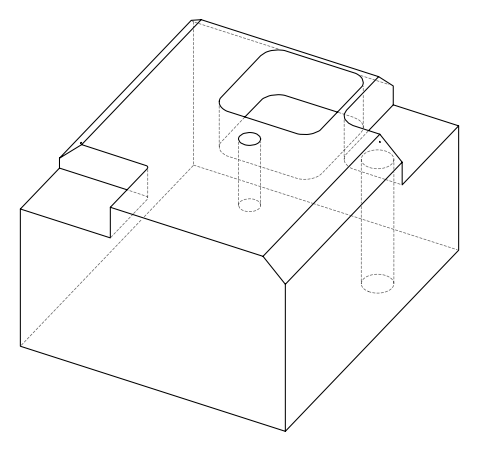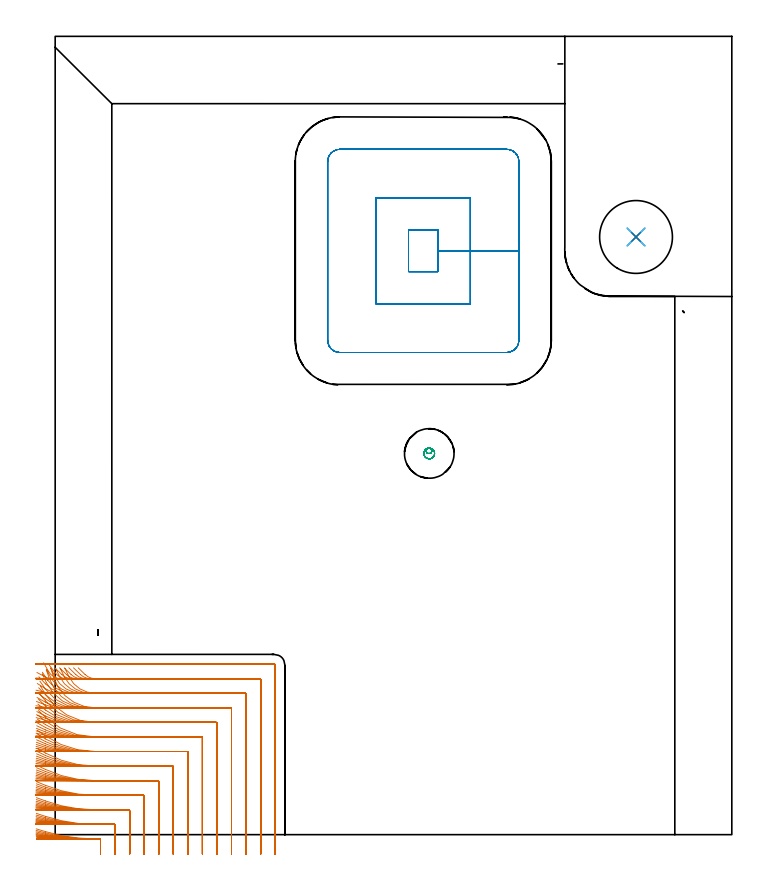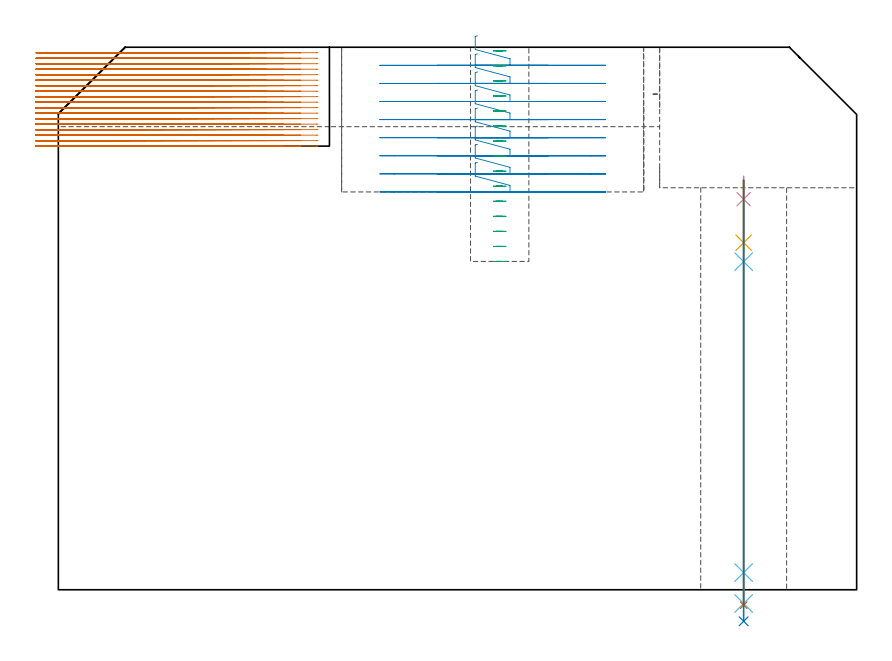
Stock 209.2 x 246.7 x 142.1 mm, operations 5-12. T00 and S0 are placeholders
(PLAN: 12 operations, 9 tool changes, 88.6 min)
(1 AREA_MILL | FG_CHAMFER_SURFACE | UGT0205_001 | 10.24 min | 30293 mm3)
(2 AREA_MILL_1 | FG_CHAMFER_SURFACE_1 | UGT0205_001 | 9.53 min | 26939 mm3)
(3 AREA_MILL_2 | FG_CHAMFER_SURFACE_2 | UGT0205_001 | 9.88 min | 33624 mm3)
(4 MILL_CORNER_NOTCH_RECTANGULAR | CORNER_NOTCH_RECTANGULAR | UGT0201_094 | Follow Part, ap 5, ae 75% | 6.69 min | 148172 mm3)
(5 MILL_CORNER_NOTCH_RECTANGULAR_1 | CORNER_NOTCH_RECTANGULAR_1 | NXT0201_008 | Follow Part, ap 1.5, ae 75% | 41.81 min | 101212 mm3)
(6 MILL_RECTANGULAR_POCKET | POCKET_RECTANGULAR_STRAIGHT | UGT0201_094 | Follow Part, ap 5, ae 75% | 7.88 min | 242034 mm3)
(7 MILL_BLIND_HOLE_FROM_SOLID_MATERIAL | STEP1POCKET | NXT0201_011 | Spiral | 0.95 min | 10315 mm3)
(8 SPOT_DRILL | STEP1HOLE | NXT0321_9005460120000 | 0.06 min | 178 mm3)
(9 DRILL_BLIND_HOLE_INTO_CENTER | STEP1HOLE | NXT0301_067 | 0.07 min | 830 mm3)
(10 GUN_DRILL_THROUGH_HOLE | STEP1HOLE | UGT0307_006 | 0.52 min | 5840 mm3)
(11 DRILL_TO_ENLARGE_THROUGH_HOLE | STEP1HOLE | NXT0301_104 | 0.45 min | 9352 mm3)
(12 DRILL_TO_ENLARGE_THROUGH_HOLE_1 | STEP1HOLE | UGT0301_054 | 0.47 min | 25652 mm3)
(TOOL UGT0205_001 | Chamfer Mill 20 x 3 x 45 deg. | D20 FL50 Z2)
(TOOL UGT0201_094 | End mill 20 mm | D20 FL38 Z4)
(TOOL NXT0201_008 | ENDMILL 6mm [2P460-0600-NA 1630] | D6 FL26 Z6)
(TOOL NXT0201_011 | ENDMILL 12mm [2P460-1200-NA 1630] | D12 FL38 Z6)
(TOOL NXT0321_9005460120000 | NC Spot Drill, 142deg, 12mm, Carbide, Uncoated | D12 PA142 FL30 Z2)
(TOOL NXT0301_067 | Carbide Drill 9.6mm [860.1-0960-029A1-MM 2214] | D9.6 PA140 FL47 Z2)
(TOOL UGT0307_006 | Gun Drill 9 mm | D9 PA130 FL24 Z1)
(TOOL NXT0301_104 | Carbide Drill 14mm [860.1-1400-112A1-MM 2214] | D14 PA140 FL123 Z2)
(TOOL UGT0301_054 | Twist Drill 22.5 mm | D22.5 PA118 FL155 Z2)
(OP 5 MILL_CORNER_NOTCH_RECTANGULAR_1)
G17 G21 G94 G90
T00 M6
G54
G17 G0 G90 X14. Y-6. S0 M3
G43 Z152.1 H1
Z140.661
G94 G1 Y-3. F250.
Y-1.596 F500.
G3 X13.704 Y-1.3 R0.3
G1 X12.388
G2 X-3. Y0.939 R54.
G1 X-5.876 Y1.794 F250.
G0 Z152.1
X18.5 Y-6.
Z140.661
G1 Y-3.
Y2.903 F500.
G3 X18.203 Y3.2 R0.3
G1 X12.388
G2 X-3. Y5.652 R49.5
G1 X-5.851 Y6.585 F250.
G0 Z152.1
X23. Y-6.
Z140.661
G1 Y-3.
Y7.403 F500.
G3 X22.703 Y7.7 R0.3
G1 X12.388
G2 X-3. Y10.413 R45.
G1 X-5.819 Y11.438 F250.
G0 Z152.1
X27.5 Y-6.
Z140.661
G1 Y-3.
Y11.903 F500.
G3 X27.203 Y12.2 R0.3
G1 X12.388
G2 X-3. Y15.237 R40.5
G1 X-5.775 Y16.377 F250.
G0 Z152.1
X32. Y-6.
Z140.661
G1 Y-3.
Y16.403 F500.
G3 X31.703 Y16.7 R0.3
G1 X12.388
G2 X-3. Y20.154 R36.
G1 X-5.712 Y21.437 F250.
G0 Z152.1
X36.5 Y-6.
Z140.661
G1 Y-3.
Y20.903 F500.
G3 X36.203 Y21.2 R0.3
G1 X12.388
G2 X-3. Y25.214 R31.5
G1 X-5.618 Y26.68 F250.
G0 Z152.1
X41. Y-6.
Z140.661
G1 Y-3.
Y25.403 F500.
G3 X40.703 Y25.7 R0.3
G1 X12.388
G2 X-3. Y30.514 R27.
G1 X-5.465 Y32.224 F250.
G0 Z152.1
X45.5 Y-6.
Z140.661
G1 Y-3.
Y29.903 F500.
G3 X45.203 Y30.2 R0.3
G1 X12.388
G2 X-3. Y36.284 R22.5
G1 X-5.189 Y38.336 F250.
G0 Z152.1
X50. Y-6.
Z140.661
G1 Y-3.
Y34.402 F500.
G3 X49.702 Y34.7 R0.3
G1 X12.388
G2 X-3. Y43.361 R18.
G1 X-4.557 Y45.925 F250.
G0 Z152.1
X54.5 Y-6.
Z140.661
G1 Y-3.
Y38.902 F500.
G3 X54.202 Y39.2 R0.3
G1 X12.388
G2 X-0.494 Y48.659 R13.5
G1 X-1.391 Y51.522 F250.
G0 Z152.1
X59. Y-6.
Z140.661
G1 Y-3.
Y43.402 F500.
G3 X58.702 Y43.7 R0.3
G1 X12.388
G2 X4.325 Y48.7 R9.
G1 X2.992 Y51.387 F250.
G0 Z152.1
X63.5 Y-6.
Z140.661
G1 Y-3.
Y47.902 F500.
G3 X63.202 Y48.2 R0.3
G1 X12.388
G2 X9.253 Y49.471 R4.5
G1 X7.1 Y51.561 F250.
G0 Z152.1
X68. Y-6.
Z140.661
G1 Y-3.
Y52.402 F500.
G3 X67.702 Y52.7 R0.3
G1 X12.388
X9.388 F250.
G0 Z152.1
X14. Y-6.
Z139.222
G1 Y-3.
Y-1.596 F500.
G3 X13.704 Y-1.3 R0.3
G1 X10.948
G2 X-3. Y0.533 R54.
G1 X-5.898 Y1.307 F250.
G0 Z152.1
X18.5 Y-6.
Z139.222
G1 Y-3.
Y2.903 F500.
G3 X18.203 Y3.2 R0.3
G1 X10.948
G2 X-3. Y5.206 R49.5
G1 X-5.878 Y6.051 F250.
G0 Z152.1
X23. Y-6.
Z139.222
G1 Y-3.
Y7.403 F500.
G3 X22.703 Y7.7 R0.3
G1 X10.948
G2 X-3. Y9.916 R45.
G1 X-5.852 Y10.846 F250.
G0 Z152.1
X27.5 Y-6.
Z139.222
G1 Y-3.
Y11.903 F500.
G3 X27.203 Y12.2 R0.3
G1 X10.948
G2 X-3. Y14.678 R40.5
G1 X-5.816 Y15.711 F250.
G0 Z152.1
X32. Y-6.
Z139.222
G1 Y-3.
Y16.403 F500.
G3 X31.703 Y16.7 R0.3
G1 X10.948
G2 X-3. Y19.512 R36.
G1 X-5.766 Y20.674 F250.
G0 Z152.1
X36.5 Y-6.
Z139.222
G1 Y-3.
Y20.903 F500.
G3 X36.203 Y21.2 R0.3
G1 X10.948
G2 X-3. Y24.457 R31.5
G1 X-5.69 Y25.785 F250.
G0 Z152.1
X41. Y-6.
Z139.222
G1 Y-3.
Y25.403 F500.
G3 X40.703 Y25.7 R0.3
G1 X10.948
G2 X-3. Y29.582 R27.
G1 X-5.569 Y31.132 F250.
G0 Z152.1
X45.5 Y-6.
Z139.222
G1 Y-3.
Y29.903 F500.
G3 X45.203 Y30.2 R0.3
G1 X10.948
G2 X-3. Y35.045 R22.5
G1 X-5.354 Y36.905 F250.
G0 Z152.1
X50. Y-6.
Z139.222
G1 Y-3.
Y34.402 F500.
G3 X49.702 Y34.7 R0.3
G1 X10.948
G2 X-3. Y41.323 R18.
G1 X-4.896 Y43.647 F250.
G0 Z152.1
X54.5 Y-6.
Z139.222
G1 Y-3.
Y38.902 F500.
G3 X54.202 Y39.2 R0.3
G1 X10.948
G2 X-1.756 Y48.133 R13.5
G1 X-2.77 Y50.956 F250.
G0 Z152.1
X59. Y-6.
Z139.222
G1 Y-3.
Y43.402 F500.
G3 X58.702 Y43.7 R0.3
G1 X10.948
G2 X2.886 Y48.7 R9.
G1 X1.553 Y51.387 F250.
G0 Z152.1
X63.5 Y-6.
Z139.222
G1 Y-3.
Y47.902 F500.
G3 X63.202 Y48.2 R0.3
G1 X10.948
G2 X7.814 Y49.472 R4.5
G1 X5.661 Y51.561 F250.
G0 Z152.1
X68. Y-6.
Z139.222
G1 Y-3.
Y52.402 F500.
G3 X67.702 Y52.7 R0.3
G1 X10.948
X7.948 F250.
G0 Z152.1
X14. Y-6.
Z137.783
G1 Y-3.
Y-1.596 F500.
G3 X13.704 Y-1.3 R0.3
G1 X9.509
G2 X-3. Y0.169 R54.
G1 X-5.918 Y0.864 F250.
G0 Z152.1
X18.5 Y-6.
Z137.783
G1 Y-3.
Y2.903 F500.
G3 X18.203 Y3.2 R0.3
G1 X9.509
G2 X-3. Y4.807 R49.5
G1 X-5.903 Y5.565 F250.
G0 Z152.1
X23. Y-6.
Z137.783
G1 Y-3.
Y7.403 F500.
G3 X22.703 Y7.7 R0.3
G1 X9.509
G2 X-3. Y9.474 R45.
G1 X-5.882 Y10.308 F250.
G0 Z152.1
X27.5 Y-6.
Z137.783
G1 Y-3.
Y11.903 F500.
G3 X27.203 Y12.2 R0.3
G1 X9.509
G2 X-3. Y14.18 R40.5
G1 X-5.853 Y15.107 F250.
G0 Z152.1
X32. Y-6.
Z137.783
G1 Y-3.
Y16.403 F500.
G3 X31.703 Y16.7 R0.3
G1 X9.509
G2 X-3. Y18.943 R36.
G1 X-5.813 Y19.986 F250.
G0 Z152.1
X36.5 Y-6.
Z137.783
G1 Y-3.
Y20.903 F500.
G3 X36.203 Y21.2 R0.3
G1 X9.509
G2 X-3. Y23.79 R31.5
G1 X-5.753 Y24.982 F250.
G0 Z152.1
X41. Y-6.
Z137.783
G1 Y-3.
Y25.403 F500.
G3 X40.703 Y25.7 R0.3
G1 X9.509
G2 X-3. Y28.773 R27.
G1 X-5.659 Y30.163 F250.
G0 Z152.1
X45.5 Y-6.
Z137.783
G1 Y-3.
Y29.903 F500.
G3 X45.203 Y30.2 R0.3
G1 X9.509
G2 X-3. Y33.998 R22.5
G1 X-5.494 Y35.666 F250.
G0 Z152.1
X50. Y-6.
Z137.783
G1 Y-3.
Y34.402 F500.
G3 X49.702 Y34.7 R0.3
G1 X9.509
G2 X-3. Y39.757 R18.
G1 X-5.157 Y41.842 F250.
G0 Z152.1
X54.5 Y-6.
Z137.783
G1 Y-3.
Y38.902 F500.
G3 X54.202 Y39.2 R0.3
G1 X9.509
G2 X-2.716 Y46.974 R13.5
G1 X-3.989 Y49.691 F250.
G0 Z152.1
X59. Y-6.
Z137.783
G1 Y-3.
Y43.402 F500.
G3 X58.702 Y43.7 R0.3
G1 X9.509
G2 X1.447 Y48.7 R9.
G1 X0.114 Y51.387 F250.
G0 Z152.1
X63.5 Y-6.
Z137.783
G1 Y-3.
Y47.902 F500.
G3 X63.202 Y48.2 R0.3
G1 X9.509
G2 X6.374 Y49.472 R4.5
G1 X4.222 Y51.562 F250.
G0 Z152.1
X68. Y-6.
Z137.783
G1 Y-3.
Y52.402 F500.
G3 X67.702 Y52.7 R0.3
G1 X9.509
X6.509 F250.
G0 Z152.1
X14. Y-6.
Z136.344
G1 Y-3.
Y-1.596 F500.
G3 X13.704 Y-1.3 R0.3
G1 X8.07
G2 X-2.996 Y-0.154 R54.
G1 X-5.932 Y0.461 F250.
G0 Z152.1
X18.5 Y-6.
Z136.344
G1 Y-3.
Y2.903 F500.
G3 X18.203 Y3.2 R0.3
G1 X8.07
G2 X-3. Y4.454 R49.5
G1 X-5.924 Y5.125 F250.
G0 Z152.1
X23. Y-6.
Z136.344
G1 Y-3.
Y7.403 F500.
G3 X22.703 Y7.7 R0.3
G1 X8.07
G2 X-3. Y9.083 R45.
G1 X-5.908 Y9.821 F250.
G0 Z152.1
X27.5 Y-6.
Z136.344
G1 Y-3.
Y11.903 F500.
G3 X27.203 Y12.2 R0.3
G1 X8.07
G2 X-3. Y13.742 R40.5
G1 X-5.886 Y14.562 F250.
G0 Z152.1
X32. Y-6.
Z136.344
G1 Y-3.
Y16.403 F500.
G3 X31.703 Y16.7 R0.3
G1 X8.07
G2 X-3. Y18.444 R36.
G1 X-5.855 Y19.367 F250.
G0 Z152.1
X36.5 Y-6.
Z136.344
G1 Y-3.
Y20.903 F500.
G3 X36.203 Y21.2 R0.3
G1 X8.07
G2 X-3. Y23.209 R31.5
G1 X-5.809 Y24.264 F250.
G0 Z152.1
X41. Y-6.
Z136.344
G1 Y-3.
Y25.403 F500.
G3 X40.703 Y25.7 R0.3
G1 X8.07
G2 X-3. Y28.074 R27.
G1 X-5.736 Y29.304 F250.
G0 Z152.1
X45.5 Y-6.
Z136.344
G1 Y-3.
Y29.903 F500.
G3 X45.203 Y30.2 R0.3
G1 X8.07
G2 X-3. Y33.112 R22.5
G1 X-5.612 Y34.588 F250.
G0 Z152.1
X50. Y-6.
Z136.344
G1 Y-3.
Y34.402 F500.
G3 X49.702 Y34.7 R0.3
G1 X8.07
G2 X-3. Y38.507 R18.
G1 X-5.366 Y40.352 F250.
G0 Z152.1
X54.5 Y-6.
Z136.344
G1 Y-3.
Y38.902 F500.
G3 X54.202 Y39.2 R0.3
G1 X8.07
G2 X-3. Y44.973 R13.5
G1 X-4.717 Y47.433 F250.
G0 Z152.1
X59. Y-6.
Z136.344
G1 Y-3.
Y43.402 F500.
G3 X58.702 Y43.7 R0.3
G1 X8.07
G2 X0.008 Y48.7 R9.
G1 X-1.325 Y51.387 F250.
G0 Z152.1
X63.5 Y-6.
Z136.344
G1 Y-3.
Y47.902 F500.
G3 X63.202 Y48.2 R0.3
G1 X8.07
G2 X4.935 Y49.472 R4.5
G1 X2.783 Y51.562 F250.
G0 Z152.1
X68. Y-6.
Z136.344
G1 Y-3.
Y52.402 F500.
G3 X67.702 Y52.7 R0.3
G1 X8.07
X5.07 F250.
G0 Z152.1
X14. Y-6.
Z134.905
G1 Y-3.
Y-1.596 F500.
G3 X13.704 Y-1.3 R0.3
G1 X6.631
G2 X-2.968 Y-0.44 R54.
G1 X-5.92 Y0.093 F250.
G0 Z152.1
X18.5 Y-6.
Z134.905
G1 Y-3.
Y2.903 F500.
G3 X18.203 Y3.2 R0.3
G1 X6.631
G2 X-3. Y4.146 R49.5
G1 X-5.943 Y4.73 F250.
G0 Z152.1
X23. Y-6.
Z134.905
G1 Y-3.
Y7.403 F500.
G3 X22.703 Y7.7 R0.3
G1 X6.631
G2 X-3. Y8.743 R45.
G1 X-5.93 Y9.385 F250.
G0 Z152.1
X27.5 Y-6.
Z134.905
G1 Y-3.
Y11.903 F500.
G3 X27.203 Y12.2 R0.3
G1 X6.631
G2 X-3. Y13.362 R40.5
G1 X-5.914 Y14.075 F250.
G0 Z152.1
X32. Y-6.
Z134.905
G1 Y-3.
Y16.403 F500.
G3 X31.703 Y16.7 R0.3
G1 X6.631
G2 X-3. Y18.012 R36.
G1 X-5.891 Y18.815 F250.
G0 Z152.1
X36.5 Y-6.
Z134.905
G1 Y-3.
Y20.903 F500.
G3 X36.203 Y21.2 R0.3
G1 X6.631
G2 X-3. Y22.708 R31.5
G1 X-5.856 Y23.626 F250.
G0 Z152.1
X41. Y-6.
Z134.905
G1 Y-3.
Y25.403 F500.
G3 X40.703 Y25.7 R0.3
G1 X6.631
G2 X-3. Y27.476 R27.
G1 X-5.803 Y28.546 F250.
G0 Z152.1
X45.5 Y-6.
Z134.905
G1 Y-3.
Y29.903 F500.
G3 X45.203 Y30.2 R0.3
G1 X6.631
G2 X-3. Y32.365 R22.5
G1 X-5.711 Y33.65 F250.
G0 Z152.1
X50. Y-6.
Z134.905
G1 Y-3.
Y34.402 F500.
G3 X49.702 Y34.7 R0.3
G1 X6.631
G2 X-3. Y37.493 R18.
G1 X-5.534 Y39.098 F250.
G0 Z152.1
X54.5 Y-6.
Z134.905
G1 Y-3.
Y38.902 F500.
G3 X54.202 Y39.2 R0.3
G1 X6.631
G2 X-3. Y43.24 R13.5
G1 X-5.102 Y45.38 F250.
G0 Z152.1
X59. Y-6.
Z134.905
G1 Y-3.
Y43.402 F500.
G3 X58.702 Y43.7 R0.3
G1 X6.631
G2 X-1.282 Y48.412 R9.
G1 X-2.711 Y51.05 F250.
G0 Z152.1
X63.5 Y-6.
Z134.905
G1 Y-3.
Y47.902 F500.
G3 X63.202 Y48.2 R0.3
G1 X6.631
G2 X3.495 Y49.472 R4.5
G1 X1.344 Y51.563 F250.
G0 Z152.1
X68. Y-6.
Z134.905
G1 Y-3.
Y52.402 F500.
G3 X67.702 Y52.7 R0.3
G1 X6.631
X3.631 F250.
G0 Z152.1
X14. Y-6.
Z133.467
G1 Y-3.
Y-1.596 F500.
G3 X13.704 Y-1.3 R0.3
G1 X5.187
G2 X-2.92 Y-0.688 R54.
G1 X-5.886 Y-0.238 F250.
G0 Z152.1
X18.5 Y-6.
Z133.467
G1 Y-3.
Y2.903 F500.
G3 X18.203 Y3.2 R0.3
G1 X5.187
G2 X-3. Y3.882 R49.5
G1 X-5.959 Y4.378 F250.
G0 Z152.1
X23. Y-6.
Z133.467
G1 Y-3.
Y7.403 F500.
G3 X22.703 Y7.7 R0.3
G1 X5.187
G2 X-3. Y8.451 R45.
G1 X-5.95 Y8.997 F250.
G0 Z152.1
X27.5 Y-6.
Z133.467
G1 Y-3.
Y11.903 F500.
G3 X27.203 Y12.2 R0.3
G1 X5.187
G2 X-3. Y13.036 R40.5
G1 X-5.938 Y13.642 F250.
G0 Z152.1
X32. Y-6.
Z133.467
G1 Y-3.
Y16.403 F500.
G3 X31.703 Y16.7 R0.3
G1 X5.187
G2 X-3. Y17.643 R36.
G1 X-5.921 Y18.325 F250.
G0 Z152.1
X36.5 Y-6.
Z133.467
G1 Y-3.
Y20.903 F500.
G3 X36.203 Y21.2 R0.3
G1 X5.187
G2 X-3. Y22.282 R31.5
G1 X-5.897 Y23.062 F250.
G0 Z152.1
X41. Y-6.
Z133.467
G1 Y-3.
Y25.403 F500.
G3 X40.703 Y25.7 R0.3
G1 X5.187
G2 X-3. Y26.971 R27.
G1 X-5.859 Y27.881 F250.
G0 Z152.1
X45.5 Y-6.
Z133.467
G1 Y-3.
Y29.903 F500.
G3 X45.203 Y30.2 R0.3
G1 X5.187
G2 X-3. Y31.742 R22.5
G1 X-5.794 Y32.834 F250.
G0 Z152.1
X50. Y-6.
Z133.467
G1 Y-3.
Y34.402 F500.
G3 X49.702 Y34.7 R0.3
G1 X5.187
G2 X-3. Y36.669 R18.
G1 X-5.672 Y38.034 F250.
G0 Z152.1
X54.5 Y-6.
Z133.467
G1 Y-3.
Y38.902 F500.
G3 X54.202 Y39.2 R0.3
G1 X5.187
G2 X-3. Y41.965 R13.5
G1 X-5.385 Y43.785 F250.
G0 Z152.1
X59. Y-6.
Z133.467
G1 Y-3.
Y43.402 F500.
G3 X58.702 Y43.7 R0.3
G1 X5.187
G2 X-2.293 Y47.695 R9.
G1 X-3.962 Y50.188 F250.
G0 Z152.1
X63.5 Y-6.
Z133.467
G1 Y-3.
Y47.902 F500.
G3 X63.202 Y48.2 R0.3
G1 X5.187
G2 X2.055 Y49.468 R4.5
G1 X-0.099 Y51.556 F250.
G0 Z152.1
X68. Y-6.
Z133.467
G1 Y-3.
Y52.402 F500.
G3 X67.702 Y52.7 R0.3
G1 X5.187
X2.187 F250.
G0 Z152.1
X14. Y-6.
Z132.028
G1 Y-3.
Y-1.596 F500.
G3 X13.704 Y-1.3 R0.3
G1 X3.603
G2 X-2.858 Y-0.912 R54.
G1 X-5.836 Y-0.553 F250.
G0 Z152.1
X18.5 Y-6.
Z132.028
G1 Y-3.
Y2.903 F500.
G3 X18.203 Y3.2 R0.3
G1 X3.603
G2 X-3. Y3.642 R49.5
G1 X-5.973 Y4.043 F250.
G0 Z152.1
X23. Y-6.
Z132.028
G1 Y-3.
Y7.403 F500.
G3 X22.703 Y7.7 R0.3
G1 X3.603
G2 X-3. Y8.187 R45.
G1 X-5.968 Y8.627 F250.
G0 Z152.1
X27.5 Y-6.
Z132.028
G1 Y-3.
Y11.903 F500.
G3 X27.203 Y12.2 R0.3
G1 X3.603
G2 X-3. Y12.742 R40.5
G1 X-5.96 Y13.231 F250.
G0 Z152.1
X32. Y-6.
Z132.028
G1 Y-3.
Y16.403 F500.
G3 X31.703 Y16.7 R0.3
G1 X3.603
G2 X-3. Y17.311 R36.
G1 X-5.949 Y17.861 F250.
G0 Z152.1
X36.5 Y-6.
Z132.028
G1 Y-3.
Y20.903 F500.
G3 X36.203 Y21.2 R0.3
G1 X3.603
G2 X-3. Y21.9 R31.5
G1 X-5.933 Y22.529 F250.
G0 Z152.1
X41. Y-6.
Z132.028
G1 Y-3.
Y25.403 F500.
G3 X40.703 Y25.7 R0.3
G1 X3.603
G2 X-3. Y26.52 R27.
G1 X-5.909 Y27.254 F250.
G0 Z152.1
X45.5 Y-6.
Z132.028
G1 Y-3.
Y29.903 F500.
G3 X45.203 Y30.2 R0.3
G1 X3.603
G2 X-3. Y31.191 R22.5
G1 X-5.868 Y32.071 F250.
G0 Z152.1
X50. Y-6.
Z132.028
G1 Y-3.
Y34.402 F500.
G3 X49.702 Y34.7 R0.3
G1 X3.603
G2 X-3. Y35.955 R18.
G1 X-5.791 Y37.055 F250.
G0 Z152.1
X54.5 Y-6.
Z132.028
G1 Y-3.
Y38.902 F500.
G3 X54.202 Y39.2 R0.3
G1 X3.603
G2 X-3. Y40.925 R13.5
G1 X-5.617 Y42.392 F250.
G0 Z152.1
X59. Y-6.
Z132.028
G1 Y-3.
Y43.402 F500.
G3 X58.702 Y43.7 R0.3
G1 X3.603
G2 X-3. Y46.584 R9.
G1 X-5.039 Y48.785 F250.
G0 Z152.1
X63.5 Y-6.
Z132.028
G1 Y-3.
Y47.902 F500.
G3 X63.202 Y48.2 R0.3
G1 X3.603
G2 X0.015 Y49.984 R4.5
G1 X-1.796 Y52.375 F250.
G0 Z152.1
X68. Y-6.
Z132.028
G1 Y-3.
Y52.402 F500.
G3 X67.702 Y52.7 R0.3
G1 X3.603
X0.603 F250.
G0 Z152.1
X14. Y-6.
Z130.589
G1 Y-3.
Y-1.596 F500.
G3 X13.704 Y-1.3 R0.3
G1 X1.826
G2 X-2.79 Y-1.102 R54.
G1 X-5.779 Y-0.846 F250.
G0 Z152.1
X18.5 Y-6.
Z130.589
G1 Y-3.
Y2.903 F500.
G3 X18.203 Y3.2 R0.3
G1 X1.826
G2 X-3. Y3.436 R49.5
G1 X-5.986 Y3.728 F250.
G0 Z152.1
X23. Y-6.
Z130.589
G1 Y-3.
Y7.403 F500.
G3 X22.703 Y7.7 R0.3
G1 X1.826
G2 X-3. Y7.96 R45.
G1 X-5.983 Y8.281 F250.
G0 Z152.1
X27.5 Y-6.
Z130.589
G1 Y-3.
Y11.903 F500.
G3 X27.203 Y12.2 R0.3
G1 X1.826
G2 X-3. Y12.489 R40.5
G1 X-5.979 Y12.846 F250.
G0 Z152.1
X32. Y-6.
Z130.589
G1 Y-3.
Y16.403 F500.
G3 X31.703 Y16.7 R0.3
G1 X1.826
G2 X-3. Y17.025 R36.
G1 X-5.973 Y17.427 F250.
G0 Z152.1
X36.5 Y-6.
Z130.589
G1 Y-3.
Y20.903 F500.
G3 X36.203 Y21.2 R0.3
G1 X1.826
G2 X-3. Y21.572 R31.5
G1 X-5.965 Y22.032 F250.
G0 Z152.1
X41. Y-6.
Z130.589
G1 Y-3.
Y25.403 F500.
G3 X40.703 Y25.7 R0.3
G1 X1.826
G2 X-3. Y26.135 R27.
G1 X-5.952 Y26.671 F250.
G0 Z152.1
X45.5 Y-6.
Z130.589
G1 Y-3.
Y29.903 F500.
G3 X45.203 Y30.2 R0.3
G1 X1.826
G2 X-3. Y30.724 R22.5
G1 X-5.93 Y31.367 F250.
G0 Z152.1
X50. Y-6.
Z130.589
G1 Y-3.
Y34.402 F500.
G3 X49.702 Y34.7 R0.3
G1 X1.826
G2 X-3. Y35.359 R18.
G1 X-5.89 Y36.164 F250.
G0 Z152.1
X54.5 Y-6.
Z130.589
G1 Y-3.
Y38.902 F500.
G3 X54.202 Y39.2 R0.3
G1 X1.826
G2 X-3. Y40.092 R13.5
G1 X-5.802 Y41.165 F250.
G0 Z152.1
X59. Y-6.
Z130.589
G1 Y-3.
Y43.402 F500.
G3 X58.702 Y43.7 R0.3
G1 X1.826
G2 X-3. Y45.104 R9.
G1 X-5.532 Y46.712 F250.
G0 Z152.1
X63.5 Y-6.
Z130.589
G1 Y-3.
Y47.902 F500.
G3 X63.202 Y48.2 R0.3
G1 X1.826
G2 X-2.102 Y50.505 R4.5
G1 X-3.565 Y53.125 F250.
G0 Z152.1
X68. Y-6.
Z130.589
G1 Y-3.
Y52.402 F500.
G3 X67.702 Y52.7 R0.3
G1 X1.826
X-1.174 F250.
G0 Z152.1
X14. Y-6.
Z129.15
G1 Y-3.
Y-1.596 F500.
G3 X13.704 Y-1.3 R0.3
G1 X-0.902
G2 X-2.718 Y-1.269 R54.
G1 X-5.716 Y-1.169 F250.
G0 Z152.1
X18.5 Y-6.
Z129.15
G1 Y-3.
Y2.904 F500.
G3 X18.204 Y3.2 R0.3
G1 X-0.902
G2 X-3. Y3.244 R49.5
G1 X-5.997 Y3.372 F250.
G0 Z152.1
X23. Y-6.
Z129.15
G1 Y-3.
Y7.403 F500.
G3 X22.703 Y7.7 R0.3
G1 X-0.902
G2 X-3. Y7.749 R45.
G1 X-5.997 Y7.889 F250.
G0 Z152.1
X27.5 Y-6.
Z129.15
G1 Y-3.
Y11.903 F500.
G3 X27.203 Y12.2 R0.3
G1 X-0.902
G2 X-3. Y12.254 R40.5
G1 X-5.996 Y12.41 F250.
G0 Z152.1
X32. Y-6.
Z129.15
G1 Y-3.
Y16.403 F500.
G3 X31.703 Y16.7 R0.3
G1 X-0.902
G2 X-3. Y16.761 R36.
G1 X-5.995 Y16.936 F250.
G0 Z152.1
X36.5 Y-6.
Z129.15
G1 Y-3.
Y20.903 F500.
G3 X36.203 Y21.2 R0.3
G1 X-0.902
G2 X-3. Y21.27 R31.5
G1 X-5.993 Y21.47 F250.
G0 Z152.1
X41. Y-6.
Z129.15
G1 Y-3.
Y25.403 F500.
G3 X40.703 Y25.7 R0.3
G1 X-0.902
G2 X-3. Y25.782 R27.
G1 X-5.991 Y26.015 F250.
G0 Z152.1
X45.5 Y-6.
Z129.15
G1 Y-3.
Y29.903 F500.
G3 X45.203 Y30.2 R0.3
G1 X-0.902
G2 X-3. Y30.298 R22.5
G1 X-5.987 Y30.578 F250.
G0 Z152.1
X50. Y-6.
Z129.15
G1 Y-3.
Y34.402 F500.
G3 X49.702 Y34.7 R0.3
G1 X-0.902
G2 X-3. Y34.823 R18.
G1 X-5.98 Y35.172 F250.
G0 Z152.1
X54.5 Y-6.
Z129.15
G1 Y-3.
Y38.902 F500.
G3 X54.202 Y39.2 R0.3
G1 X-0.902
G2 X-3. Y39.364 R13.5
G1 X-5.964 Y39.83 F250.
G0 Z152.1
X59. Y-6.
Z129.15
G1 Y-3.
Y43.402 F500.
G3 X58.702 Y43.7 R0.3
G1 X-0.902
G2 X-3. Y43.948 R9.
G1 X-5.917 Y44.647 F250.
G0 Z152.1
X63.5 Y-6.
Z129.15
G1 Y-3.
Y47.902 F500.
G3 X63.202 Y48.2 R0.3
G1 X-0.902
G2 X-3. Y48.719 R4.5
G1 X-5.654 Y50.118 F250.
G0 Z152.1
X68. Y-6.
Z129.15
G1 Y-3.
Y52.402 F500.
G3 X67.702 Y52.7 R0.3
G1 X-0.902
X-3.902 F250.
G0 Z152.1
X14. Y-6.
Z127.711
G1 Y-3.
Y-1.596 F500.
G3 X13.704 Y-1.3 R0.3
G1 X-2.704
X-5.704 Y-1.299 F250.
G0 Z152.1
X18.5 Y-6.
Z127.711
G1 Y-3.
Y2.904 F500.
G3 X18.204 Y3.2 R0.3
G1 X-2.679
G2 X-3. Y3.201 R49.5
G1 X-6. Y3.22 F250.
G0 Z152.1
X23. Y-6.
Z127.711
G1 Y-3.
Y7.403 F500.
G3 X22.703 Y7.7 R0.3
G1 X-2.679
G2 X-3. Y7.701 R45.
G1 X-6. Y7.723 F250.
G0 Z152.1
X27.5 Y-6.
Z127.711
G1 Y-3.
Y11.903 F500.
G3 X27.203 Y12.2 R0.3
G1 X-2.679
G2 X-3. Y12.201 R40.5
G1 X-6. Y12.225 F250.
G0 Z152.1
X32. Y-6.
Z127.711
G1 Y-3.
Y16.403 F500.
G3 X31.703 Y16.7 R0.3
G1 X-2.679
G2 X-3. Y16.701 R36.
G1 X-6. Y16.728 F250.
G0 Z152.1
X36.5 Y-6.
Z127.711
G1 Y-3.
Y20.903 F500.
G3 X36.203 Y21.2 R0.3
G1 X-2.679
G2 X-3. Y21.202 R31.5
G1 X-6. Y21.232 F250.
G0 Z152.1
X41. Y-6.
Z127.711
G1 Y-3.
Y25.403 F500.
G3 X40.703 Y25.7 R0.3
G1 X-2.679
G2 X-3. Y25.702 R27.
G1 X-6. Y25.738 F250.
G0 Z152.1
X45.5 Y-6.
Z127.711
G1 Y-3.
Y29.903 F500.
G3 X45.203 Y30.2 R0.3
G1 X-2.679
G2 X-3. Y30.202 R22.5
G1 X-6. Y30.245 F250.
G0 Z152.1
X50. Y-6.
Z127.711
G1 Y-3.
Y34.402 F500.
G3 X49.702 Y34.7 R0.3
G1 X-2.679
G2 X-3. Y34.703 R18.
G1 X-6. Y34.756 F250.
G0 Z152.1
X54.5 Y-6.
Z127.711
G1 Y-3.
Y38.902 F500.
G3 X54.202 Y39.2 R0.3
G1 X-2.679
G2 X-3. Y39.204 R13.5
G1 X-5.999 Y39.275 F250.
G0 Z152.1
X59. Y-6.
Z127.711
G1 Y-3.
Y43.402 F500.
G3 X58.702 Y43.7 R0.3
G1 X-2.679
G2 X-3. Y43.706 R9.
G1 X-5.998 Y43.813 F250.
G0 Z152.1
X63.5 Y-6.
Z127.711
G1 Y-3.
Y47.902 F500.
G3 X63.202 Y48.2 R0.3
G1 X-2.679
G2 X-3. Y48.211 R4.5
G1 X-5.992 Y48.425 F250.
G0 Z152.1
X68. Y-6.
Z127.711
G1 Y-3.
Y52.402 F500.
G3 X67.702 Y52.7 R0.3
G1 X-2.679
X-5.679 F250.
G0 Z152.1
X14. Y-6.
Z126.272
G1 Y-3.
Y-1.596 F500.
G3 X13.704 Y-1.3 R0.3
G1 X-2.704
X-5.704 F250.
G0 Z152.1
X18.5 Y-6.
Z126.272
G1 Y-3.
Y2.904 F500.
G3 X18.204 Y3.2 R0.3
G1 X-3.
X-6. F250.
G0 Z152.1
X23. Y-6.
Z126.272
G1 Y-3.
Y7.403 F500.
G3 X22.703 Y7.7 R0.3
G1 X-3.
X-6. F250.
G0 Z152.1
X27.5 Y-6.
Z126.272
G1 Y-3.
Y11.903 F500.
G3 X27.203 Y12.2 R0.3
G1 X-3.
X-6. F250.
G0 Z152.1
X32. Y-6.
Z126.272
G1 Y-3.
Y16.403 F500.
G3 X31.703 Y16.7 R0.3
G1 X-3.
X-6. F250.
G0 Z152.1
X36.5 Y-6.
Z126.272
G1 Y-3.
Y20.903 F500.
G3 X36.203 Y21.2 R0.3
G1 X-3.
X-6. F250.
G0 Z152.1
X41. Y-6.
Z126.272
G1 Y-3.
Y25.403 F500.
G3 X40.703 Y25.7 R0.3
G1 X-3.
X-6. F250.
G0 Z152.1
X45.5 Y-6.
Z126.272
G1 Y-3.
Y29.903 F500.
G3 X45.203 Y30.2 R0.3
G1 X-3.
X-6. F250.
G0 Z152.1
X50. Y-6.
Z126.272
G1 Y-3.
Y34.402 F500.
G3 X49.702 Y34.7 R0.3
G1 X-3.
X-6. F250.
G0 Z152.1
X54.5 Y-6.
Z126.272
G1 Y-3.
Y38.902 F500.
G3 X54.202 Y39.2 R0.3
G1 X-3.
X-6. F250.
G0 Z152.1
X59. Y-6.
Z126.272
G1 Y-3.
Y43.402 F500.
G3 X58.702 Y43.7 R0.3
G1 X-3.
X-6. F250.
G0 Z152.1
X63.5 Y-6.
Z126.272
G1 Y-3.
Y47.902 F500.
G3 X63.202 Y48.2 R0.3
G1 X-3.
X-6. F250.
G0 Z152.1
X68. Y-6.
Z126.272
G1 Y-3.
Y52.402 F500.
G3 X67.702 Y52.7 R0.3
G1 X-3.
X-6. F250.
G0 Z152.1
X14. Y-6.
Z124.833
G1 Y-3.
Y-1.596 F500.
G3 X13.704 Y-1.3 R0.3
G1 X-2.704
X-5.704 F250.
G0 Z152.1
X18.5 Y-6.
Z124.833
G1 Y-3.
Y2.904 F500.
G3 X18.204 Y3.2 R0.3
G1 X-3.
X-6. F250.
G0 Z152.1
X23. Y-6.
Z124.833
G1 Y-3.
Y7.403 F500.
G3 X22.703 Y7.7 R0.3
G1 X-3.
X-6. F250.
G0 Z152.1
X27.5 Y-6.
Z124.833
G1 Y-3.
Y11.903 F500.
G3 X27.203 Y12.2 R0.3
G1 X-3.
X-6. F250.
G0 Z152.1
X32. Y-6.
Z124.833
G1 Y-3.
Y16.403 F500.
G3 X31.703 Y16.7 R0.3
G1 X-3.
X-6. F250.
G0 Z152.1
X36.5 Y-6.
Z124.833
G1 Y-3.
Y20.903 F500.
G3 X36.203 Y21.2 R0.3
G1 X-3.
X-6. F250.
G0 Z152.1
X41. Y-6.
Z124.833
G1 Y-3.
Y25.403 F500.
G3 X40.703 Y25.7 R0.3
G1 X-3.
X-6. F250.
G0 Z152.1
X45.5 Y-6.
Z124.833
G1 Y-3.
Y29.903 F500.
G3 X45.203 Y30.2 R0.3
G1 X-3.
X-6. F250.
G0 Z152.1
X50. Y-6.
Z124.833
G1 Y-3.
Y34.402 F500.
G3 X49.702 Y34.7 R0.3
G1 X-3.
X-6. F250.
G0 Z152.1
X54.5 Y-6.
Z124.833
G1 Y-3.
Y38.902 F500.
G3 X54.202 Y39.2 R0.3
G1 X-3.
X-6. F250.
G0 Z152.1
X59. Y-6.
Z124.833
G1 Y-3.
Y43.402 F500.
G3 X58.702 Y43.7 R0.3
G1 X-3.
X-6. F250.
G0 Z152.1
X63.5 Y-6.
Z124.833
G1 Y-3.
Y47.902 F500.
G3 X63.202 Y48.2 R0.3
G1 X-3.
X-6. F250.
G0 Z152.1
X68. Y-6.
Z124.833
G1 Y-3.
Y52.402 F500.
G3 X67.702 Y52.7 R0.3
G1 X-3.
X-6. F250.
G0 Z152.1
X14. Y-6.
Z123.394
G1 Y-3.
Y-1.596 F500.
G3 X13.704 Y-1.3 R0.3
G1 X-2.704
X-5.704 F250.
G0 Z152.1
X18.5 Y-6.
Z123.394
G1 Y-3.
Y2.904 F500.
G3 X18.204 Y3.2 R0.3
G1 X-3.
X-6. F250.
G0 Z152.1
X23. Y-6.
Z123.394
G1 Y-3.
Y7.403 F500.
G3 X22.703 Y7.7 R0.3
G1 X-3.
X-6. F250.
G0 Z152.1
X27.5 Y-6.
Z123.394
G1 Y-3.
Y11.903 F500.
G3 X27.203 Y12.2 R0.3
G1 X-3.
X-6. F250.
G0 Z152.1
X32. Y-6.
Z123.394
G1 Y-3.
Y16.403 F500.
G3 X31.703 Y16.7 R0.3
G1 X-3.
X-6. F250.
G0 Z152.1
X36.5 Y-6.
Z123.394
G1 Y-3.
Y20.903 F500.
G3 X36.203 Y21.2 R0.3
G1 X-3.
X-6. F250.
G0 Z152.1
X41. Y-6.
Z123.394
G1 Y-3.
Y25.403 F500.
G3 X40.703 Y25.7 R0.3
G1 X-3.
X-6. F250.
G0 Z152.1
X45.5 Y-6.
Z123.394
G1 Y-3.
Y29.903 F500.
G3 X45.203 Y30.2 R0.3
G1 X-3.
X-6. F250.
G0 Z152.1
X50. Y-6.
Z123.394
G1 Y-3.
Y34.402 F500.
G3 X49.702 Y34.7 R0.3
G1 X-3.
X-6. F250.
G0 Z152.1
X54.5 Y-6.
Z123.394
G1 Y-3.
Y38.902 F500.
G3 X54.202 Y39.2 R0.3
G1 X-3.
X-6. F250.
G0 Z152.1
X59. Y-6.
Z123.394
G1 Y-3.
Y43.402 F500.
G3 X58.702 Y43.7 R0.3
G1 X-3.
X-6. F250.
G0 Z152.1
X63.5 Y-6.
Z123.394
G1 Y-3.
Y47.902 F500.
G3 X63.202 Y48.2 R0.3
G1 X-3.
X-6. F250.
G0 Z152.1
X68. Y-6.
Z123.394
G1 Y-3.
Y52.402 F500.
G3 X67.702 Y52.7 R0.3
G1 X-3.
X-6. F250.
G0 Z152.1
X14. Y-6.
Z121.956
G1 Y-3.
Y-1.596 F500.
G3 X13.704 Y-1.3 R0.3
G1 X-2.704
X-5.704 F250.
G0 Z152.1
X18.5 Y-6.
Z121.956
G1 Y-3.
Y2.904 F500.
G3 X18.204 Y3.2 R0.3
G1 X-3.
X-6. F250.
G0 Z152.1
X23. Y-6.
Z121.956
G1 Y-3.
Y7.403 F500.
G3 X22.703 Y7.7 R0.3
G1 X-3.
X-6. F250.
G0 Z152.1
X27.5 Y-6.
Z121.956
G1 Y-3.
Y11.903 F500.
G3 X27.203 Y12.2 R0.3
G1 X-3.
X-6. F250.
G0 Z152.1
X32. Y-6.
Z121.956
G1 Y-3.
Y16.403 F500.
G3 X31.703 Y16.7 R0.3
G1 X-3.
X-6. F250.
G0 Z152.1
X36.5 Y-6.
Z121.956
G1 Y-3.
Y20.903 F500.
G3 X36.203 Y21.2 R0.3
G1 X-3.
X-6. F250.
G0 Z152.1
X41. Y-6.
Z121.956
G1 Y-3.
Y25.403 F500.
G3 X40.703 Y25.7 R0.3
G1 X-3.
X-6. F250.
G0 Z152.1
X45.5 Y-6.
Z121.956
G1 Y-3.
Y29.903 F500.
G3 X45.203 Y30.2 R0.3
G1 X-3.
X-6. F250.
G0 Z152.1
X50. Y-6.
Z121.956
G1 Y-3.
Y34.402 F500.
G3 X49.702 Y34.7 R0.3
G1 X-3.
X-6. F250.
G0 Z152.1
X54.5 Y-6.
Z121.956
G1 Y-3.
Y38.902 F500.
G3 X54.202 Y39.2 R0.3
G1 X-3.
X-6. F250.
G0 Z152.1
X59. Y-6.
Z121.956
G1 Y-3.
Y43.402 F500.
G3 X58.702 Y43.7 R0.3
G1 X-3.
X-6. F250.
G0 Z152.1
X63.5 Y-6.
Z121.956
G1 Y-3.
Y47.902 F500.
G3 X63.202 Y48.2 R0.3
G1 X-3.
X-6. F250.
G0 Z152.1
X68. Y-6.
Z121.956
G1 Y-3.
Y52.402 F500.
G3 X67.702 Y52.7 R0.3
G1 X-3.
X-6. F250.
G0 Z152.1
X14. Y-6.
Z120.517
G1 Y-3.
Y-1.596 F500.
G3 X13.704 Y-1.3 R0.3
G1 X-2.704
X-5.704 F250.
G0 Z152.1
X18.5 Y-6.
Z120.517
G1 Y-3.
Y2.904 F500.
G3 X18.204 Y3.2 R0.3
G1 X-3.
X-6. F250.
G0 Z152.1
X23. Y-6.
Z120.517
G1 Y-3.
Y7.403 F500.
G3 X22.703 Y7.7 R0.3
G1 X-3.
X-6. F250.
G0 Z152.1
X27.5 Y-6.
Z120.517
G1 Y-3.
Y11.903 F500.
G3 X27.203 Y12.2 R0.3
G1 X-3.
X-6. F250.
G0 Z152.1
X32. Y-6.
Z120.517
G1 Y-3.
Y16.403 F500.
G3 X31.703 Y16.7 R0.3
G1 X-3.
X-6. F250.
G0 Z152.1
X36.5 Y-6.
Z120.517
G1 Y-3.
Y20.903 F500.
G3 X36.203 Y21.2 R0.3
G1 X-3.
X-6. F250.
G0 Z152.1
X41. Y-6.
Z120.517
G1 Y-3.
Y25.403 F500.
G3 X40.703 Y25.7 R0.3
G1 X-3.
X-6. F250.
G0 Z152.1
X45.5 Y-6.
Z120.517
G1 Y-3.
Y29.903 F500.
G3 X45.203 Y30.2 R0.3
G1 X-3.
X-6. F250.
G0 Z152.1
X50. Y-6.
Z120.517
G1 Y-3.
Y34.402 F500.
G3 X49.702 Y34.7 R0.3
G1 X-3.
X-6. F250.
G0 Z152.1
X54.5 Y-6.
Z120.517
G1 Y-3.
Y38.902 F500.
G3 X54.202 Y39.2 R0.3
G1 X-3.
X-6. F250.
G0 Z152.1
X59. Y-6.
Z120.517
G1 Y-3.
Y43.402 F500.
G3 X58.702 Y43.7 R0.3
G1 X-3.
X-6. F250.
G0 Z152.1
X63.5 Y-6.
Z120.517
G1 Y-3.
Y47.902 F500.
G3 X63.202 Y48.2 R0.3
G1 X-3.
X-6. F250.
G0 Z152.1
X68. Y-6.
Z120.517
G1 Y-3.
Y52.402 F500.
G3 X67.702 Y52.7 R0.3
G1 X-3.
X-6. F250.
G0 Z152.1
X14. Y-6.
Z119.078
G1 Y-3.
Y-1.596 F500.
G3 X13.704 Y-1.3 R0.3
G1 X-2.704
X-5.704 F250.
G0 Z152.1
X18.5 Y-6.
Z119.078
G1 Y-3.
Y2.904 F500.
G3 X18.204 Y3.2 R0.3
G1 X-3.
X-6. F250.
G0 Z152.1
X23. Y-6.
Z119.078
G1 Y-3.
Y7.403 F500.
G3 X22.703 Y7.7 R0.3
G1 X-3.
X-6. F250.
G0 Z152.1
X27.5 Y-6.
Z119.078
G1 Y-3.
Y11.903 F500.
G3 X27.203 Y12.2 R0.3
G1 X-3.
X-6. F250.
G0 Z152.1
X32. Y-6.
Z119.078
G1 Y-3.
Y16.403 F500.
G3 X31.703 Y16.7 R0.3
G1 X-3.
X-6. F250.
G0 Z152.1
X36.5 Y-6.
Z119.078
G1 Y-3.
Y20.903 F500.
G3 X36.203 Y21.2 R0.3
G1 X-3.
X-6. F250.
G0 Z152.1
X41. Y-6.
Z119.078
G1 Y-3.
Y25.403 F500.
G3 X40.703 Y25.7 R0.3
G1 X-3.
X-6. F250.
G0 Z152.1
X45.5 Y-6.
Z119.078
G1 Y-3.
Y29.903 F500.
G3 X45.203 Y30.2 R0.3
G1 X-3.
X-6. F250.
G0 Z152.1
X50. Y-6.
Z119.078
G1 Y-3.
Y34.402 F500.
G3 X49.702 Y34.7 R0.3
G1 X-3.
X-6. F250.
G0 Z152.1
X54.5 Y-6.
Z119.078
G1 Y-3.
Y38.902 F500.
G3 X54.202 Y39.2 R0.3
G1 X-3.
X-6. F250.
G0 Z152.1
X59. Y-6.
Z119.078
G1 Y-3.
Y43.402 F500.
G3 X58.702 Y43.7 R0.3
G1 X-3.
X-6. F250.
G0 Z152.1
X63.5 Y-6.
Z119.078
G1 Y-3.
Y47.902 F500.
G3 X63.202 Y48.2 R0.3
G1 X-3.
X-6. F250.
G0 Z152.1
X68. Y-6.
Z119.078
G1 Y-3.
Y52.402 F500.
G3 X67.702 Y52.7 R0.3
G1 X-3.
X-6. F250.
G0 Z152.1
X14. Y-6.
Z117.639
G1 Y-3.
Y-1.596 F500.
G3 X13.704 Y-1.3 R0.3
G1 X-2.704
X-5.704 F250.
G0 Z152.1
X18.5 Y-6.
Z117.639
G1 Y-3.
Y2.904 F500.
G3 X18.204 Y3.2 R0.3
G1 X-3.
X-6. F250.
G0 Z152.1
X23. Y-6.
Z117.639
G1 Y-3.
Y7.403 F500.
G3 X22.703 Y7.7 R0.3
G1 X-3.
X-6. F250.
G0 Z152.1
X27.5 Y-6.
Z117.639
G1 Y-3.
Y11.903 F500.
G3 X27.203 Y12.2 R0.3
G1 X-3.
X-6. F250.
G0 Z152.1
X32. Y-6.
Z117.639
G1 Y-3.
Y16.403 F500.
G3 X31.703 Y16.7 R0.3
G1 X-3.
X-6. F250.
G0 Z152.1
X36.5 Y-6.
Z117.639
G1 Y-3.
Y20.903 F500.
G3 X36.203 Y21.2 R0.3
G1 X-3.
X-6. F250.
G0 Z152.1
X41. Y-6.
Z117.639
G1 Y-3.
Y25.403 F500.
G3 X40.703 Y25.7 R0.3
G1 X-3.
X-6. F250.
G0 Z152.1
X45.5 Y-6.
Z117.639
G1 Y-3.
Y29.903 F500.
G3 X45.203 Y30.2 R0.3
G1 X-3.
X-6. F250.
G0 Z152.1
X50. Y-6.
Z117.639
G1 Y-3.
Y34.402 F500.
G3 X49.702 Y34.7 R0.3
G1 X-3.
X-6. F250.
G0 Z152.1
X54.5 Y-6.
Z117.639
G1 Y-3.
Y38.902 F500.
G3 X54.202 Y39.2 R0.3
G1 X-3.
X-6. F250.
G0 Z152.1
X59. Y-6.
Z117.639
G1 Y-3.
Y43.402 F500.
G3 X58.702 Y43.7 R0.3
G1 X-3.
X-6. F250.
G0 Z152.1
X63.5 Y-6.
Z117.639
G1 Y-3.
Y47.902 F500.
G3 X63.202 Y48.2 R0.3
G1 X-3.
X-6. F250.
G0 Z152.1
X68. Y-6.
Z117.639
G1 Y-3.
Y52.402 F500.
G3 X67.702 Y52.7 R0.3
G1 X-3.
X-6. F250.
G0 Z152.1
X14. Y-6.
Z116.2
G1 Y-3.
Y-1.596 F500.
G3 X13.704 Y-1.3 R0.3
G1 X-2.704
X-5.704 F250.
G0 Z152.1
X18.5 Y-6.
Z116.2
G1 Y-3.
Y2.904 F500.
G3 X18.204 Y3.2 R0.3
G1 X-3.
X-6. F250.
G0 Z152.1
X23. Y-6.
Z116.2
G1 Y-3.
Y7.403 F500.
G3 X22.703 Y7.7 R0.3
G1 X-3.
X-6. F250.
G0 Z152.1
X27.5 Y-6.
Z116.2
G1 Y-3.
Y11.903 F500.
G3 X27.203 Y12.2 R0.3
G1 X-3.
X-6. F250.
G0 Z152.1
X32. Y-6.
Z116.2
G1 Y-3.
Y16.403 F500.
G3 X31.703 Y16.7 R0.3
G1 X-3.
X-6. F250.
G0 Z152.1
X36.5 Y-6.
Z116.2
G1 Y-3.
Y20.903 F500.
G3 X36.203 Y21.2 R0.3
G1 X-3.
X-6. F250.
G0 Z152.1
X41. Y-6.
Z116.2
G1 Y-3.
Y25.403 F500.
G3 X40.703 Y25.7 R0.3
G1 X-3.
X-6. F250.
G0 Z152.1
X45.5 Y-6.
Z116.2
G1 Y-3.
Y29.903 F500.
G3 X45.203 Y30.2 R0.3
G1 X-3.
X-6. F250.
G0 Z152.1
X50. Y-6.
Z116.2
G1 Y-3.
Y34.402 F500.
G3 X49.702 Y34.7 R0.3
G1 X-3.
X-6. F250.
G0 Z152.1
X54.5 Y-6.
Z116.2
G1 Y-3.
Y38.902 F500.
G3 X54.202 Y39.2 R0.3
G1 X-3.
X-6. F250.
G0 Z152.1
X59. Y-6.
Z116.2
G1 Y-3.
Y43.402 F500.
G3 X58.702 Y43.7 R0.3
G1 X-3.
X-6. F250.
G0 Z152.1
X63.5 Y-6.
Z116.2
G1 Y-3.
Y47.902 F500.
G3 X63.202 Y48.2 R0.3
G1 X-3.
X-6. F250.
G0 Z152.1
X68. Y-6.
Z116.2
G1 Y-3.
Y52.402 F500.
G3 X67.702 Y52.7 R0.3
G1 X-3.
X-6. F250.
G0 Z152.1
M5
M2
(OP 6 MILL_RECTANGULAR_POCKET)
G17 G21 G94 G90
T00 M6
G54
G17 G0 G90 X109.777 Y186.8 S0 M3
G43 Z152.1 H0
Z145.1
G94 G1 X109.2 Z144.945 F250.
Y174. Z141.516
X118.3 Z139.077
Y180.4 Z137.362
Y186.8 F500.
X109.2
Y174.
X118.3
Y180.4
X128.3
Y196.8
X99.2
Y164.
X128.3
Y180.4
X143.3
Y208.
G3 X139.5 Y211.8 R3.8
G1 X88.
G3 X84.2 Y208. R3.8
G1 Y152.8
G3 X88. Y149. R3.8
G1 X139.5
G3 X143.3 Y152.8 R3.8
G1 Y180.4
Y181.4
G0 X109.777 Y186.8 Z140.362
G1 X109.2 Z140.208 F250.
Y174. Z136.778
X118.3 Z134.34
Y180.4 Z132.625
Y186.8 F500.
X109.2
Y174.
X118.3
Y180.4
X128.3
Y196.8
X99.2
Y164.
X128.3
Y180.4
X143.3
Y208.
G3 X139.5 Y211.8 R3.8
G1 X88.
G3 X84.2 Y208. R3.8
G1 Y152.8
G3 X88. Y149. R3.8
G1 X139.5
G3 X143.3 Y152.8 R3.8
G1 Y180.4
Y181.4
G0 X109.777 Y186.8 Z135.625
G1 X109.2 Z135.47 F250.
Y174. Z132.041
X118.3 Z129.602
Y180.4 Z127.887
Y186.8 F500.
X109.2
Y174.
X118.3
Y180.4
X128.3
Y196.8
X99.2
Y164.
X128.3
Y180.4
X143.3
Y208.
G3 X139.5 Y211.8 R3.8
G1 X88.
G3 X84.2 Y208. R3.8
G1 Y152.8
G3 X88. Y149. R3.8
G1 X139.5
G3 X143.3 Y152.8 R3.8
G1 Y180.4
Y181.4
G0 X109.777 Y186.8 Z130.887
G1 X109.2 Z130.733 F250.
Y174. Z127.303
X118.3 Z124.865
Y180.4 Z123.15
Y186.8 F500.
X109.2
Y174.
X118.3
Y180.4
X128.3
Y196.8
X99.2
Y164.
X128.3
Y180.4
X143.3
Y208.
G3 X139.5 Y211.8 R3.8
G1 X88.
G3 X84.2 Y208. R3.8
G1 Y152.8
G3 X88. Y149. R3.8
G1 X139.5
G3 X143.3 Y152.8 R3.8
G1 Y180.4
Y181.4
G0 X109.777 Y186.8 Z126.15
G1 X109.2 Z125.995 F250.
Y174. Z122.566
X118.3 Z120.127
Y180.4 Z118.412
Y186.8 F500.
X109.2
Y174.
X118.3
Y180.4
X128.3
Y196.8
X99.2
Y164.
X128.3
Y180.4
X143.3
Y208.
G3 X139.5 Y211.8 R3.8
G1 X88.
G3 X84.2 Y208. R3.8
G1 Y152.8
G3 X88. Y149. R3.8
G1 X139.5
G3 X143.3 Y152.8 R3.8
G1 Y180.4
Y181.4
G0 X109.777 Y186.8 Z121.412
G1 X109.2 Z121.258 F250.
Y174. Z117.828
X118.3 Z115.39
Y180.4 Z113.675
Y186.8 F500.
X109.2
Y174.
X118.3
Y180.4
X128.3
Y196.8
X99.2
Y164.
X128.3
Y180.4
X143.3
Y208.
G3 X139.5 Y211.8 R3.8
G1 X88.
G3 X84.2 Y208. R3.8
G1 Y152.8
G3 X88. Y149. R3.8
G1 X139.5
G3 X143.3 Y152.8 R3.8
G1 Y180.4
Y181.4
G0 X109.777 Y186.8 Z116.675
G1 X109.2 Z116.52 F250.
Y174. Z113.091
X118.3 Z110.652
Y180.4 Z108.937
Y186.8 F500.
X109.2
Y174.
X118.3
Y180.4
X128.3
Y196.8
X99.2
Y164.
X128.3
Y180.4
X143.3
Y208.
G3 X139.5 Y211.8 R3.8
G1 X88.
G3 X84.2 Y208. R3.8
G1 Y152.8
G3 X88. Y149. R3.8
G1 X139.5
G3 X143.3 Y152.8 R3.8
G1 Y180.4
Y181.4
G0 X109.777 Y186.8 Z111.937
G1 X109.2 Z111.783 F250.
Y174. Z108.353
X118.3 Z105.915
Y180.4 Z104.2
Y186.8 F500.
X109.2
Y174.
X118.3
Y180.4
X128.3
Y196.8
X99.2
Y164.
X128.3
Y180.4
X143.3
Y208.
G3 X139.5 Y211.8 R3.8
G1 X88.
G3 X84.2 Y208. R3.8
G1 Y152.8
G3 X88. Y149. R3.8
G1 X139.5
G3 X143.3 Y152.8 R3.8
G1 Y180.4
Y181.4
G0 Z152.1
M5
M2
(OP 7 MILL_BLIND_HOLE_FROM_SOLID_MATERIAL)
G17 G21 G94 G90
T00 M6
G54
G17 G0 G90 X115.6 Y117.8 S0 M3
G43 Z152.1 H1
Z141.16
G94 G3 X116.36 Y118.69 R0.77 F250.
X115.342 Y119.43 R0.89
X113.97 Y117.542 R1.65
X115.342 Y119.43 R-1.65
X114.656 Y118.486 R0.825
X115.6 Y117.8 R0.825
G0 Z137.22
G3 X116.36 Y118.69 R0.77
X115.342 Y119.43 R0.89
X113.97 Y117.542 R1.65
X115.342 Y119.43 R-1.65
X114.656 Y118.486 R0.825
X115.6 Y117.8 R0.825
G0 Z133.28
G3 X116.36 Y118.69 R0.77
X115.342 Y119.43 R0.89
X113.97 Y117.542 R1.65
X115.342 Y119.43 R-1.65
X114.656 Y118.486 R0.825
X115.6 Y117.8 R0.825
G0 Z129.34
G3 X116.36 Y118.69 R0.77
X115.342 Y119.43 R0.89
X113.97 Y117.542 R1.65
X115.342 Y119.43 R-1.65
X114.656 Y118.486 R0.825
X115.6 Y117.8 R0.825
G0 Z125.4
G3 X116.36 Y118.69 R0.77
X115.342 Y119.43 R0.89
X113.97 Y117.542 R1.65
X115.342 Y119.43 R-1.65
X114.656 Y118.486 R0.825
X115.6 Y117.8 R0.825
G0 Z121.46
G3 X116.36 Y118.69 R0.77
X115.342 Y119.43 R0.89
X113.97 Y117.542 R1.65
X115.342 Y119.43 R-1.65
X114.656 Y118.486 R0.825
X115.6 Y117.8 R0.825
G0 Z117.52
G3 X116.36 Y118.69 R0.77
X115.342 Y119.43 R0.89
X113.97 Y117.542 R1.65
X115.342 Y119.43 R-1.65
X114.656 Y118.486 R0.825
X115.6 Y117.8 R0.825
G0 Z113.58
G3 X116.36 Y118.69 R0.77
X115.342 Y119.43 R0.89
X113.97 Y117.542 R1.65
X115.342 Y119.43 R-1.65
X114.656 Y118.486 R0.825
X115.6 Y117.8 R0.825
G0 Z109.64
G3 X116.36 Y118.69 R0.77
X115.342 Y119.43 R0.89
X113.97 Y117.542 R1.65
X115.342 Y119.43 R-1.65
X114.656 Y118.486 R0.825
X115.6 Y117.8 R0.825
G0 Z105.7
G3 X116.36 Y118.69 R0.77
X115.342 Y119.43 R0.89
X113.97 Y117.542 R1.65
X115.342 Y119.43 R-1.65
X114.656 Y118.486 R0.825
X115.6 Y117.8 R0.825
G0 Z101.76
G3 X116.36 Y118.69 R0.77
X115.342 Y119.43 R0.89
X113.97 Y117.542 R1.65
X115.342 Y119.43 R-1.65
X114.656 Y118.486 R0.825
X115.6 Y117.8 R0.825
G0 Z97.82
G3 X116.36 Y118.69 R0.77
X115.342 Y119.43 R0.89
X113.97 Y117.542 R1.65
X115.342 Y119.43 R-1.65
X114.656 Y118.486 R0.825
X115.6 Y117.8 R0.825
G0 Z93.88
G3 X116.36 Y118.69 R0.77
X115.342 Y119.43 R0.89
X113.97 Y117.542 R1.65
X115.342 Y119.43 R-1.65
X114.656 Y118.486 R0.825
X115.6 Y117.8 R0.825
G0 Z89.94
G3 X116.36 Y118.69 R0.77
X115.342 Y119.43 R0.89
X113.97 Y117.542 R1.65
X115.342 Y119.43 R-1.65
X114.656 Y118.486 R0.825
X115.6 Y117.8 R0.825
G0 Z86.
G3 X116.36 Y118.69 R0.77
X115.342 Y119.43 R0.89
X113.97 Y117.542 R1.65
X115.342 Y119.43 R-1.65
X114.656 Y118.486 R0.825
X115.6 Y117.8 R0.825
G0 Z152.1
M5
M2
(OP 8 SPOT_DRILL)
G17 G21 G94 G90
T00 M6
G54
G17 G0 G90 X179.5 Y184.7 S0 M3
G43 Z152.1 H0
G94 G81 G98 Z102.3 F250. R108.3
G80
M5
M2
(OP 9 DRILL_BLIND_HOLE_INTO_CENTER)
G17 G21 G94 G90
T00 M6
G54
G17 G0 G90 X179.5 Y184.7 S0 M3
G43 Z152.1 H1
G94 G81 G98 Z90.9 F250. R107.3
G80
M5
M2
(OP 10 GUN_DRILL_THROUGH_HOLE)
G17 G21 G94 G90
T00 M6
G54
G17 G0 G90 X179.5 Y184.7 M8
G43 Z152.1 H0
Z101.468
S716 M3
G94 G1 Z85.939 F125. M26
G4 X.084
Z4.5 F250.
G4 X.084
Z-3.598 F125.
G4 X.084
M5
M9
G0 Z101.468
Z152.1
M2
(OP 11 DRILL_TO_ENLARGE_THROUGH_HOLE)
G17 G21 G94 G90
T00 M6
G54
G17 G0 G90 X179.5 Y184.7 S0 M3
G43 Z152.1 H1
G94 G73 G98 Z-4.048 F250. Q13.668 R107.3
G80
M5
M2
(OP 12 DRILL_TO_ENLARGE_THROUGH_HOLE_1)
G17 G21 G94 G90
T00 M6
G54
G17 G0 G90 X179.5 Y184.7 S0 M3
G43 Z152.1 H0
G94 G73 G98 Z-8.26 F250. Q18.927 R107.3
G80
M5
M2
